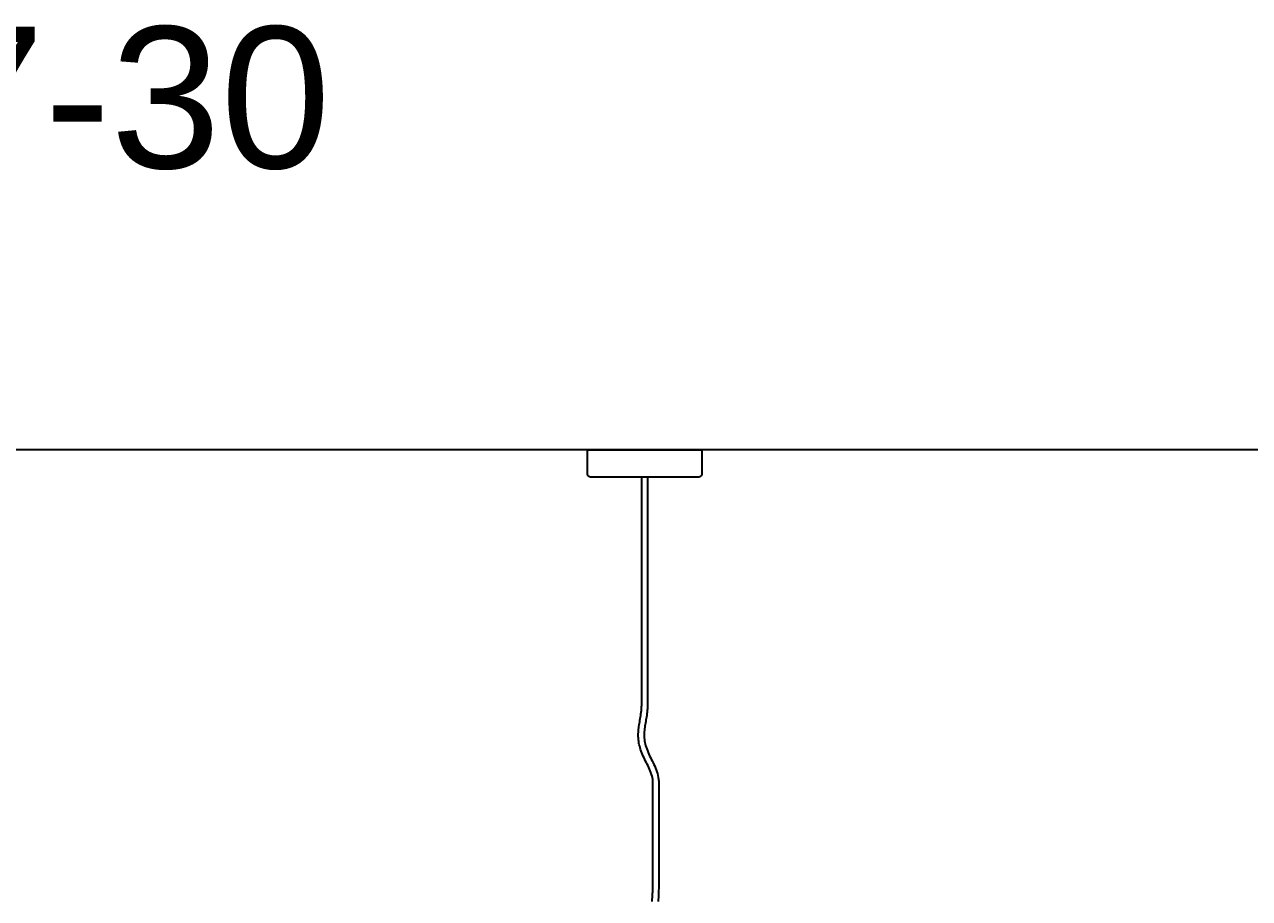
# Model space of a CAD drawing. Header units: millimetres. Extents: x 112 to 8820, y -2365 to 5002.
# Drawn here: x 1196 to 2061, y 57 to 674 of the extents above; entities that cross this region are included whole.
import ezdxf

# ---------------------------------------------------------------- set-up
doc = ezdxf.new("R2010")
doc.units = ezdxf.units.MM
doc.layers.add('FLOS', color=30, linetype='Continuous')
doc.styles.get("Standard").update_dxf_attribs({"font": 'arial.ttf'})

# ---------------------------------------------------------------- blocks, each defined once
blk = doc.blocks.new('2097-30_el')
at = {"extrusion": (-1.96238e-18, -0.001462, 0.999999)}
for p, q in [((-4.034, 102.067, 0.149), (-4.034, 103.771, 0.152)), ((-4.034, 103.771, 0.152), (-4.031, 103.771, 0.152)), ((-4.031, 103.771, 0.152), (-4.018, 103.771, 0.152)), ((-4.018, 103.771, 0.152), (-3.995, 103.771, 0.152)), ((-3.995, 103.771, 0.152), (-3.964, 103.771, 0.152)), ((-3.964, 103.771, 0.152), (-3.961, 103.771, 0.152)), ((-3.961, 103.771, 0.152), (-3.949, 103.771, 0.152)), ((-3.949, 103.771, 0.152), (-3.927, 103.771, 0.152)), ((-3.927, 103.771, 0.152), (-3.895, 103.771, 0.152)), ((-3.895, 103.771, 0.152), (-3.854, 103.771, 0.152)), ((-3.854, 103.771, 0.152), (-3.804, 103.771, 0.152)), ((-3.804, 103.771, 0.152), (-3.745, 103.771, 0.152)), ((-3.745, 103.771, 0.152), (-3.676, 103.771, 0.152)), ((-3.676, 103.771, 0.152), (-3.599, 103.771, 0.152)), ((-3.599, 103.771, 0.152), (-3.513, 103.771, 0.152)), ((-3.513, 103.771, 0.152), (-3.419, 103.771, 0.152)), ((-3.419, 103.771, 0.152), (-3.316, 103.771, 0.152)), ((-3.316, 103.771, 0.152), (-3.206, 103.771, 0.152)), ((-3.206, 103.771, 0.152), (-3.087, 103.771, 0.152)), ((-3.087, 103.771, 0.152), (-2.962, 103.771, 0.152)), ((-2.962, 103.771, 0.152), (-2.829, 103.771, 0.152)), ((-2.829, 103.771, 0.152), (-2.689, 103.771, 0.152)), ((-2.689, 103.771, 0.152), (-2.543, 103.771, 0.152)), ((-2.543, 103.771, 0.152), (-2.391, 103.771, 0.152)), ((-2.391, 103.771, 0.152), (-2.232, 103.771, 0.152)), ((-2.232, 103.771, 0.152), (-2.069, 103.771, 0.152)), ((-2.069, 103.771, 0.152), (-1.901, 103.771, 0.152)), ((-1.901, 103.771, 0.152), (-1.837, 103.771, 0.152)), ((-1.837, 103.771, 0.152), (-1.662, 103.771, 0.152)), ((-1.662, 103.771, 0.152), (-1.484, 103.771, 0.152)), ((-1.484, 103.771, 0.152), (-1.301, 103.771, 0.152)), ((-1.301, 103.771, 0.152), (-1.116, 103.771, 0.152)), ((-1.116, 103.771, 0.152), (-0.928, 103.771, 0.152)), ((-0.928, 103.771, 0.152), (-0.738, 103.771, 0.152)), ((-0.738, 103.771, 0.152), (-0.546, 103.771, 0.152)), ((-0.546, 103.771, 0.152), (-0.353, 103.771, 0.152)), ((-0.353, 103.771, 0.152), (-0.158, 103.771, 0.152)), ((-0.158, 103.771, 0.152), (0.036, 103.771, 0.152)), ((0.036, 103.771, 0.152), (0.231, 103.771, 0.152)), ((0.231, 103.771, 0.152), (0.425, 103.771, 0.152)), ((0.425, 103.771, 0.152), (0.617, 103.771, 0.152)), ((0.617, 103.771, 0.152), (0.809, 103.771, 0.152)), ((0.809, 103.771, 0.152), (0.998, 103.771, 0.152)), ((0.998, 103.771, 0.152), (1.185, 103.771, 0.152)), ((1.185, 103.771, 0.152), (1.37, 103.771, 0.152)), ((1.37, 103.771, 0.152), (1.55, 103.771, 0.152)), ((1.55, 103.771, 0.152), (1.728, 103.771, 0.152)), ((1.728, 103.771, 0.152), (1.901, 103.771, 0.152)), ((1.901, 103.771, 0.152), (2.069, 103.771, 0.152)), ((2.069, 103.771, 0.152), (2.232, 103.771, 0.152)), ((2.232, 103.771, 0.152), (2.391, 103.771, 0.152)), ((2.391, 103.771, 0.152), (2.543, 103.771, 0.152)), ((2.543, 103.771, 0.152), (2.689, 103.771, 0.152)), ((2.689, 103.771, 0.152), (2.829, 103.771, 0.152)), ((2.829, 103.771, 0.152), (2.962, 103.771, 0.152)), ((2.962, 103.771, 0.152), (3.087, 103.771, 0.152)), ((3.087, 103.771, 0.152), (3.206, 103.771, 0.152)), ((3.206, 103.771, 0.152), (3.316, 103.771, 0.152)), ((3.316, 103.771, 0.152), (3.419, 103.771, 0.152)), ((3.419, 103.771, 0.152), (3.513, 103.771, 0.152)), ((3.513, 103.771, 0.152), (3.599, 103.771, 0.152)), ((3.599, 103.771, 0.152), (3.676, 103.771, 0.152)), ((3.676, 103.771, 0.152), (3.745, 103.771, 0.152)), ((3.745, 103.771, 0.152), (3.804, 103.771, 0.152)), ((3.804, 103.771, 0.152), (3.854, 103.771, 0.152)), ((3.854, 103.771, 0.152), (3.895, 103.771, 0.152)), ((3.895, 103.771, 0.152), (3.927, 103.771, 0.152)), ((3.927, 103.771, 0.152), (3.949, 103.771, 0.152)), ((3.949, 103.771, 0.152), (3.961, 103.771, 0.152)), ((3.961, 103.771, 0.152), (3.964, 103.771, 0.152)), ((3.964, 103.771, 0.152), (3.985, 103.771, 0.152)), ((3.985, 103.771, 0.152), (4.011, 103.771, 0.152)), ((4.011, 103.771, 0.152), (4.027, 103.771, 0.152)), ((4.027, 103.771, 0.152), (4.034, 103.771, 0.152)), ((4.034, 103.771, 0.152), (4.034, 102.067, 0.149)), ((-4.03, 102.026, 0.149), (-4.034, 102.067, 0.149)), ((-4.034, 102.067, 0.149), (-4.034, 102.067, 0.149)), ((-4.018, 101.987, 0.149), (-4.03, 102.026, 0.149)), ((-3.986, 101.935, 0.149), (-4.018, 101.987, 0.149)), ((-3.941, 101.894, 0.149), (-3.986, 101.935, 0.149)), ((-3.886, 101.867, 0.149), (-3.941, 101.894, 0.149)), ((-3.825, 101.858, 0.149), (-3.886, 101.867, 0.149)), ((-3.822, 101.858, 0.149), (-3.825, 101.858, 0.149)), ((-3.81, 101.858, 0.149), (-3.822, 101.858, 0.149)), ((-3.789, 101.858, 0.149), (-3.81, 101.858, 0.149)), ((-3.758, 101.858, 0.149), (-3.789, 101.858, 0.149)), ((-3.719, 101.858, 0.149), (-3.758, 101.858, 0.149)), ((-3.671, 101.858, 0.149), (-3.719, 101.858, 0.149)), ((-3.613, 101.858, 0.149), (-3.671, 101.858, 0.149)), ((-3.547, 101.858, 0.149), (-3.613, 101.858, 0.149)), ((-3.473, 101.858, 0.149), (-3.547, 101.858, 0.149)), ((-3.39, 101.858, 0.149), (-3.473, 101.858, 0.149)), ((-3.299, 101.858, 0.149), (-3.39, 101.858, 0.149)), ((-3.2, 101.858, 0.149), (-3.299, 101.858, 0.149)), ((-3.093, 101.858, 0.149), (-3.2, 101.858, 0.149)), ((-2.979, 101.858, 0.149), (-3.093, 101.858, 0.149)), ((-2.858, 101.858, 0.149), (-2.979, 101.858, 0.149)), ((-2.729, 101.858, 0.149), (-2.858, 101.858, 0.149)), ((-2.595, 101.858, 0.149), (-2.729, 101.858, 0.149)), ((-2.454, 101.858, 0.149), (-2.595, 101.858, 0.149)), ((-2.307, 101.858, 0.149), (-2.454, 101.858, 0.149)), ((-2.154, 101.858, 0.149), (-2.307, 101.858, 0.149)), ((-1.996, 101.858, 0.149), (-2.154, 101.858, 0.149)), ((-1.834, 101.858, 0.149), (-1.996, 101.858, 0.149)), ((-1.667, 101.858, 0.149), (-1.834, 101.858, 0.149)), ((-1.496, 101.858, 0.149), (-1.667, 101.858, 0.149)), ((-1.322, 101.858, 0.149), (-1.496, 101.858, 0.149)), ((-1.144, 101.858, 0.149), (-1.322, 101.858, 0.149)), ((-0.963, 101.858, 0.149), (-1.144, 101.858, 0.149)), ((-0.78, 101.858, 0.149), (-0.963, 101.858, 0.149)), ((-0.596, 101.858, 0.149), (-0.78, 101.858, 0.149)), ((-0.41, 101.858, 0.149), (-0.596, 101.858, 0.149)), ((-0.383, 101.858, 0.149), (-0.41, 101.858, 0.149)), ((-0.382, 101.858, 0.149), (-0.383, 101.858, 0.149)), ((-0.381, 101.858, 0.149), (-0.382, 101.858, 0.149)), ((-0.378, 101.858, 0.149), (-0.381, 101.858, 0.149)), ((-0.375, 101.858, 0.149), (-0.378, 101.858, 0.149)), ((-0.371, 101.858, 0.149), (-0.375, 101.858, 0.149)), ((-0.366, 101.858, 0.149), (-0.371, 101.858, 0.149)), ((-0.36, 101.858, 0.149), (-0.366, 101.858, 0.149)), ((-0.353, 101.858, 0.149), (-0.36, 101.858, 0.149)), ((-0.345, 101.858, 0.149), (-0.353, 101.858, 0.149)), ((-0.337, 101.858, 0.149), (-0.345, 101.858, 0.149)), ((-0.328, 101.858, 0.149), (-0.337, 101.858, 0.149)), ((-0.318, 101.858, 0.149), (-0.328, 101.858, 0.149)), ((-0.307, 101.858, 0.149), (-0.318, 101.858, 0.149)), ((-0.299, 101.858, 0.149), (-0.307, 101.858, 0.149)), ((-0.283, 101.858, 0.149), (-0.299, 101.858, 0.149)), ((-0.27, 101.858, 0.149), (-0.283, 101.858, 0.149)), ((-0.257, 101.858, 0.149), (-0.27, 101.858, 0.149)), ((-0.239, 101.858, 0.149), (-0.257, 101.858, 0.149)), ((-0.228, 101.858, 0.149), (-0.239, 101.858, 0.149)), ((-0.213, 101.858, 0.149), (-0.228, 101.858, 0.149)), ((0.207, 101.858, 0.149), (-0.213, 101.858, 0.149)), ((-0.207, 85.862, 0.126), (-0.207, 101.858, 0.149)), ((0.213, 101.858, 0.149), (0.207, 101.858, 0.149)), ((0.207, 101.858, 0.149), (0.207, 85.862, 0.126)), ((0.228, 101.858, 0.149), (0.213, 101.858, 0.149)), ((0.239, 101.858, 0.149), (0.228, 101.858, 0.149)), ((0.257, 101.858, 0.149), (0.239, 101.858, 0.149)), ((0.27, 101.858, 0.149), (0.257, 101.858, 0.149)), ((0.283, 101.858, 0.149), (0.27, 101.858, 0.149)), ((0.299, 101.858, 0.149), (0.283, 101.858, 0.149)), ((0.307, 101.858, 0.149), (0.299, 101.858, 0.149)), ((0.318, 101.858, 0.149), (0.307, 101.858, 0.149)), ((0.328, 101.858, 0.149), (0.318, 101.858, 0.149)), ((0.337, 101.858, 0.149), (0.328, 101.858, 0.149)), ((0.345, 101.858, 0.149), (0.337, 101.858, 0.149)), ((0.353, 101.858, 0.149), (0.345, 101.858, 0.149)), ((0.36, 101.858, 0.149), (0.353, 101.858, 0.149)), ((0.366, 101.858, 0.149), (0.36, 101.858, 0.149)), ((0.371, 101.858, 0.149), (0.366, 101.858, 0.149)), ((0.375, 101.858, 0.149), (0.371, 101.858, 0.149)), ((0.378, 101.858, 0.149), (0.375, 101.858, 0.149)), ((0.381, 101.858, 0.149), (0.378, 101.858, 0.149)), ((0.382, 101.858, 0.149), (0.381, 101.858, 0.149)), ((0.383, 101.858, 0.149), (0.382, 101.858, 0.149)), ((0.527, 101.858, 0.149), (0.383, 101.858, 0.149)), ((0.712, 101.858, 0.149), (0.527, 101.858, 0.149)), ((0.896, 101.858, 0.149), (0.712, 101.858, 0.149)), ((1.077, 101.858, 0.149), (0.896, 101.858, 0.149)), ((1.256, 101.858, 0.149), (1.077, 101.858, 0.149)), ((1.432, 101.858, 0.149), (1.256, 101.858, 0.149)), ((1.604, 101.858, 0.149), (1.432, 101.858, 0.149)), ((1.772, 101.858, 0.149), (1.604, 101.858, 0.149)), ((1.937, 101.858, 0.149), (1.772, 101.858, 0.149)), ((2.096, 101.858, 0.149), (1.937, 101.858, 0.149)), ((2.251, 101.858, 0.149), (2.096, 101.858, 0.149)), ((2.4, 101.858, 0.149), (2.251, 101.858, 0.149)), ((2.543, 101.858, 0.149), (2.4, 101.858, 0.149)), ((2.68, 101.858, 0.149), (2.543, 101.858, 0.149)), ((2.811, 101.858, 0.149), (2.68, 101.858, 0.149)), ((2.935, 101.858, 0.149), (2.811, 101.858, 0.149)), ((3.052, 101.858, 0.149), (2.935, 101.858, 0.149)), ((3.161, 101.858, 0.149), (3.052, 101.858, 0.149)), ((3.263, 101.858, 0.149), (3.161, 101.858, 0.149)), ((3.357, 101.858, 0.149), (3.263, 101.858, 0.149)), ((3.443, 101.858, 0.149), (3.357, 101.858, 0.149)), ((3.521, 101.858, 0.149), (3.443, 101.858, 0.149)), ((3.59, 101.858, 0.149), (3.521, 101.858, 0.149)), ((3.65, 101.858, 0.149), (3.59, 101.858, 0.149)), ((3.702, 101.858, 0.149), (3.65, 101.858, 0.149)), ((3.745, 101.858, 0.149), (3.702, 101.858, 0.149)), ((3.779, 101.858, 0.149), (3.745, 101.858, 0.149)), ((3.803, 101.858, 0.149), (3.779, 101.858, 0.149)), ((3.819, 101.858, 0.149), (3.803, 101.858, 0.149)), ((3.825, 101.858, 0.149), (3.819, 101.858, 0.149)), ((3.866, 101.862, 0.149), (3.825, 101.858, 0.149)), ((3.905, 101.874, 0.149), (3.866, 101.862, 0.149)), ((3.941, 101.894, 0.149), (3.905, 101.874, 0.149)), ((3.973, 101.92, 0.149), (3.941, 101.894, 0.149)), ((3.999, 101.951, 0.149), (3.973, 101.92, 0.149)), ((4.018, 101.987, 0.149), (3.999, 101.951, 0.149)), ((4.03, 102.026, 0.149), (4.018, 101.987, 0.149)), ((4.034, 102.067, 0.149), (4.03, 102.026, 0.149)), ((-0.214, 85.616, 0.125), (-0.209, 85.739, 0.125)), ((-0.209, 85.739, 0.125), (-0.208, 85.862, 0.126)), ((-0.208, 85.862, 0.126), (-0.207, 85.862, 0.126)), ((0.206, 85.738, 0.125), (0.202, 85.614, 0.125)), ((0.208, 85.862, 0.126), (0.206, 85.738, 0.125)), ((0.207, 85.862, 0.126), (0.208, 85.862, 0.126)), ((-0.332, 84.687, 0.124), (-0.313, 84.798, 0.124)), ((-0.313, 84.798, 0.124), (-0.294, 84.909, 0.124)), ((-0.294, 84.909, 0.124), (-0.277, 85.022, 0.124)), ((-0.277, 85.022, 0.124), (-0.261, 85.132, 0.124)), ((-0.261, 85.132, 0.124), (-0.245, 85.254, 0.125)), ((-0.245, 85.254, 0.125), (-0.232, 85.373, 0.125)), ((-0.232, 85.373, 0.125), (-0.222, 85.494, 0.125)), ((-0.222, 85.494, 0.125), (-0.214, 85.616, 0.125)), ((0.11, 84.795, 0.124), (0.092, 84.686, 0.124)), ((0.128, 84.906, 0.124), (0.11, 84.795, 0.124)), ((0.145, 85.024, 0.124), (0.128, 84.906, 0.124)), ((0.16, 85.135, 0.124), (0.145, 85.024, 0.124)), ((0.174, 85.252, 0.125), (0.16, 85.135, 0.124)), ((0.186, 85.371, 0.125), (0.174, 85.252, 0.125)), ((0.195, 85.491, 0.125), (0.186, 85.371, 0.125)), ((0.202, 85.614, 0.125), (0.195, 85.491, 0.125)), ((-0.446, 83.84, 0.123), (-0.439, 83.945, 0.123)), ((-0.439, 83.945, 0.123), (-0.429, 84.049, 0.123)), ((-0.429, 84.049, 0.123), (-0.416, 84.153, 0.123)), ((-0.416, 84.153, 0.123), (-0.402, 84.258, 0.123)), ((-0.402, 84.258, 0.123), (-0.386, 84.364, 0.123)), ((-0.386, 84.364, 0.123), (-0.369, 84.47, 0.124)), ((-0.369, 84.47, 0.124), (-0.35, 84.578, 0.124)), ((-0.35, 84.578, 0.124), (-0.332, 84.687, 0.124)), ((-0.019, 83.957, 0.123), (-0.027, 83.853, 0.123)), ((-0.007, 84.061, 0.123), (-0.019, 83.957, 0.123)), ((0.006, 84.165, 0.123), (-0.007, 84.061, 0.123)), ((0.021, 84.268, 0.123), (0.006, 84.165, 0.123)), ((0.038, 84.372, 0.123), (0.021, 84.268, 0.123)), ((0.055, 84.475, 0.124), (0.038, 84.372, 0.123)), ((0.073, 84.579, 0.124), (0.055, 84.475, 0.124)), ((0.092, 84.686, 0.124), (0.073, 84.579, 0.124)), ((-0.453, 83.628, 0.122), (-0.451, 83.734, 0.122)), ((-0.451, 83.522, 0.122), (-0.453, 83.628, 0.122)), ((-0.451, 83.734, 0.122), (-0.446, 83.84, 0.123)), ((-0.445, 83.414, 0.122), (-0.451, 83.522, 0.122)), ((-0.436, 83.305, 0.122), (-0.445, 83.414, 0.122)), ((-0.433, 83.284, 0.122), (-0.436, 83.305, 0.122)), ((-0.42, 83.175, 0.122), (-0.433, 83.284, 0.122)), ((-0.401, 83.064, 0.121), (-0.42, 83.175, 0.122)), ((-0.379, 82.953, 0.121), (-0.401, 83.064, 0.121)), ((-0.033, 83.75, 0.122), (-0.036, 83.645, 0.122)), ((-0.036, 83.645, 0.122), (-0.035, 83.539, 0.122)), ((-0.035, 83.539, 0.122), (-0.029, 83.431, 0.122)), ((-0.027, 83.853, 0.123), (-0.033, 83.75, 0.122)), ((-0.029, 83.431, 0.122), (-0.02, 83.333, 0.122)), ((-0.02, 83.333, 0.122), (-0.007, 83.231, 0.122)), ((-0.007, 83.231, 0.122), (0.013, 83.118, 0.122)), ((0.013, 83.118, 0.122), (0.038, 83.004, 0.121)), ((-0.351, 82.84, 0.121), (-0.379, 82.953, 0.121)), ((-0.318, 82.722, 0.121), (-0.351, 82.84, 0.121)), ((-0.283, 82.611, 0.121), (-0.318, 82.722, 0.121)), ((-0.242, 82.495, 0.121), (-0.283, 82.611, 0.121)), ((-0.197, 82.379, 0.12), (-0.242, 82.495, 0.121)), ((-0.149, 82.264, 0.12), (-0.197, 82.379, 0.12)), ((-0.098, 82.148, 0.12), (-0.149, 82.264, 0.12)), ((0.038, 83.004, 0.121), (0.068, 82.888, 0.121)), ((0.068, 82.888, 0.121), (0.104, 82.771, 0.121)), ((0.104, 82.771, 0.121), (0.145, 82.652, 0.121)), ((0.145, 82.652, 0.121), (0.191, 82.532, 0.121)), ((0.191, 82.532, 0.121), (0.241, 82.412, 0.121)), ((0.241, 82.412, 0.121), (0.295, 82.291, 0.12)), ((0.295, 82.291, 0.12), (0.352, 82.17, 0.12)), ((-0.044, 82.032, 0.12), (-0.098, 82.148, 0.12)), ((0.012, 81.914, 0.12), (-0.044, 82.032, 0.12)), ((0.069, 81.797, 0.12), (0.012, 81.914, 0.12)), ((0.127, 81.681, 0.119), (0.069, 81.797, 0.12)), ((0.184, 81.566, 0.119), (0.127, 81.681, 0.119)), ((0.24, 81.451, 0.119), (0.184, 81.566, 0.119)), ((0.295, 81.335, 0.119), (0.24, 81.451, 0.119)), ((0.347, 81.217, 0.119), (0.295, 81.335, 0.119)), ((0.352, 82.17, 0.12), (0.41, 82.05, 0.12)), ((0.41, 82.05, 0.12), (0.47, 81.928, 0.12)), ((0.47, 81.928, 0.12), (0.531, 81.805, 0.12)), ((0.531, 81.805, 0.12), (0.593, 81.68, 0.119)), ((0.593, 81.68, 0.119), (0.652, 81.554, 0.119)), ((0.652, 81.554, 0.119), (0.709, 81.428, 0.119)), ((0.709, 81.428, 0.119), (0.764, 81.301, 0.119)), ((0.397, 81.098, 0.119), (0.347, 81.217, 0.119)), ((0.443, 80.976, 0.118), (0.397, 81.098, 0.119)), ((0.484, 80.854, 0.118), (0.443, 80.976, 0.118)), ((0.519, 80.731, 0.118), (0.484, 80.854, 0.118)), ((0.546, 80.607, 0.118), (0.519, 80.731, 0.118)), ((0.567, 80.483, 0.118), (0.546, 80.607, 0.118)), ((0.58, 80.355, 0.117), (0.567, 80.483, 0.118)), ((0.764, 81.301, 0.119), (0.814, 81.174, 0.119)), ((0.814, 81.174, 0.119), (0.859, 81.045, 0.119)), ((0.859, 81.045, 0.119), (0.9, 80.913, 0.118)), ((0.9, 80.913, 0.118), (0.935, 80.779, 0.118)), ((0.935, 80.779, 0.118), (0.963, 80.643, 0.118)), ((0.963, 80.643, 0.118), (0.963, 80.642, 0.118)), ((0.963, 80.642, 0.118), (0.983, 80.505, 0.118)), ((0.983, 80.505, 0.118), (0.983, 80.504, 0.118)), ((0.983, 80.504, 0.118), (0.995, 80.367, 0.118)), ((0.584, 80.228, 0.117), (0.58, 80.355, 0.117)), ((0.583, 73.273, 0.107), (0.584, 80.228, 0.117)), ((0.995, 80.367, 0.118), (0.999, 80.228, 0.117)), ((0.999, 80.228, 0.117), (1, 73.273, 0.107)), ((0.567, 72.566, 0.106), (0.572, 72.684, 0.106)), ((0.572, 72.684, 0.106), (0.576, 72.802, 0.106)), ((0.576, 72.802, 0.106), (0.579, 72.919, 0.107)), ((0.579, 72.919, 0.107), (0.582, 73.037, 0.107)), ((0.582, 73.037, 0.107), (0.583, 73.155, 0.107)), ((0.583, 73.155, 0.107), (0.583, 73.273, 0.107)), ((0.987, 72.663, 0.106), (0.982, 72.542, 0.106)), ((0.991, 72.784, 0.106), (0.987, 72.663, 0.106)), ((0.995, 72.906, 0.107), (0.991, 72.784, 0.106)), ((0.997, 73.028, 0.107), (0.995, 72.906, 0.107)), ((0.999, 73.151, 0.107), (0.997, 73.028, 0.107)), ((1, 73.273, 0.107), (0.999, 73.151, 0.107)), ((0.528, 71.867, 0.105), (0.555, 72.331, 0.106)), ((0.555, 72.331, 0.106), (0.561, 72.449, 0.106)), ((0.561, 72.449, 0.106), (0.567, 72.566, 0.106)), ((0.97, 72.303, 0.106), (0.945, 71.867, 0.105)), ((0.976, 72.422, 0.106), (0.97, 72.303, 0.106)), ((0.982, 72.542, 0.106), (0.976, 72.422, 0.106))]:
    blk.add_line(p, q, dxfattribs=at)

msp = doc.modelspace()

# ---------------------------------------------------------------- linework, layer by layer
at = {"color": 1}
msp.add_lwpolyline([(8819.74, 373.69), (112.21, 373.69)], dxfattribs=at)

# ---------------------------------------------------------------- block references
at = {"color": 0, "xscale": 10, "yscale": 10, "zscale": 10}
msp.add_blockref('2097-30_el', (1633.49, -664.02, -1.52), dxfattribs=at)

# ---------------------------------------------------------------- texts
at = {"layer": 'FLOS', "color": 18, "true_color": 0x000000, "insert": (899.1, 672.8), "char_height": 100, "attachment_point": 1}
msp.add_mtext_dynamic_manual_height_columns('2097-30', width=140.2135, gutter_width=12.5, heights=[0], dxfattribs=at)

doc.saveas('drawing.dxf')
